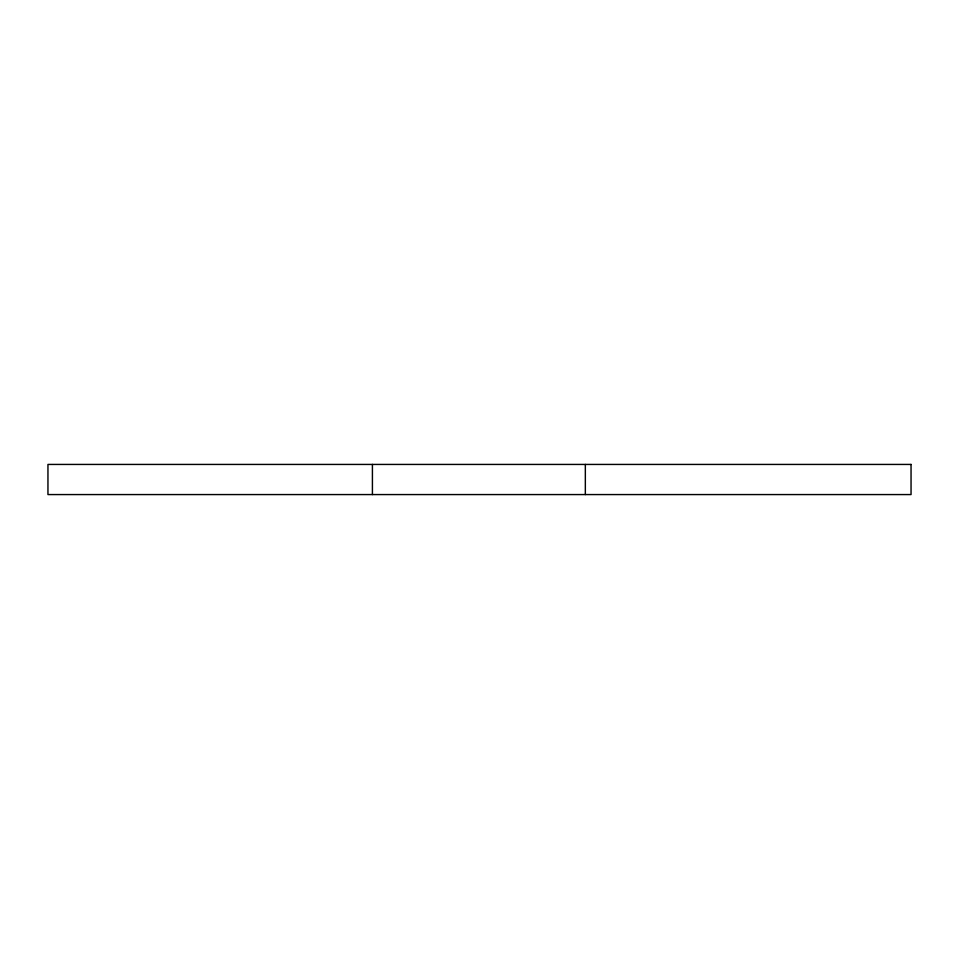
<?xml version="1.0" encoding="UTF-8"?>
<svg xmlns="http://www.w3.org/2000/svg" width="959" height="959" viewBox="0 0 959 959"><rect width="100%" height="100%" fill="white"/><g stroke="black" fill="none" stroke-linecap="round" stroke-linejoin="round"><path stroke-width="1.44" d="M585.338 464.432L585.338 494.568M372.416 464.432L372.416 494.568M911.05 464.432L47.95 464.432L47.95 494.568L911.05 494.568L911.05 464.432"/></g></svg>
